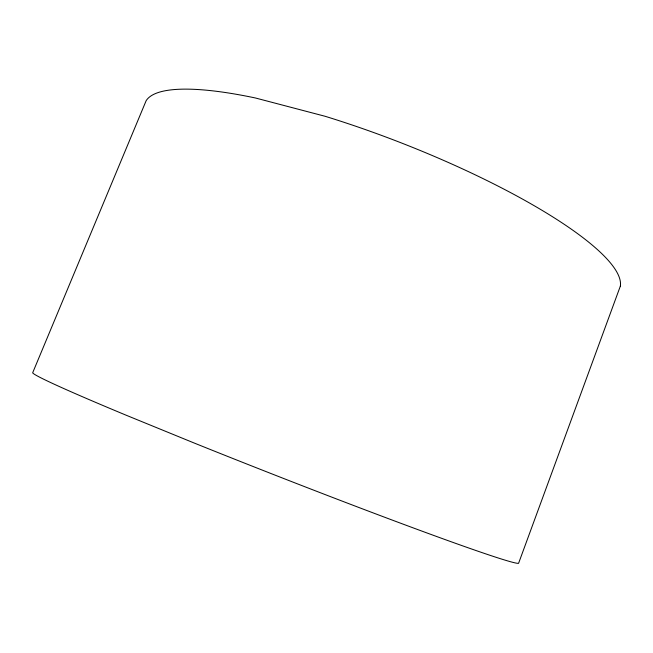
<?xml version="1.0" encoding="UTF-8"?>
<svg xmlns="http://www.w3.org/2000/svg" width="653" height="653" viewBox="0 0 653 653"><rect width="100%" height="100%" fill="white"/><g stroke="black" fill="none" stroke-linecap="round" stroke-linejoin="round"><path stroke-width="0.98" d="M620.35 286.12L518.58 563.319A261.176 7.052 21.4 0 1 194.284 443.06L126.249 415.259A261.176 7.052 21.4 0 1 32.65 372.83L146.141 100.717A254.85 56.166 21.4 0 1 255.421 97.983L325.023 116.258A254.85 56.166 21.4 0 1 620.35 286.12"/></g></svg>
